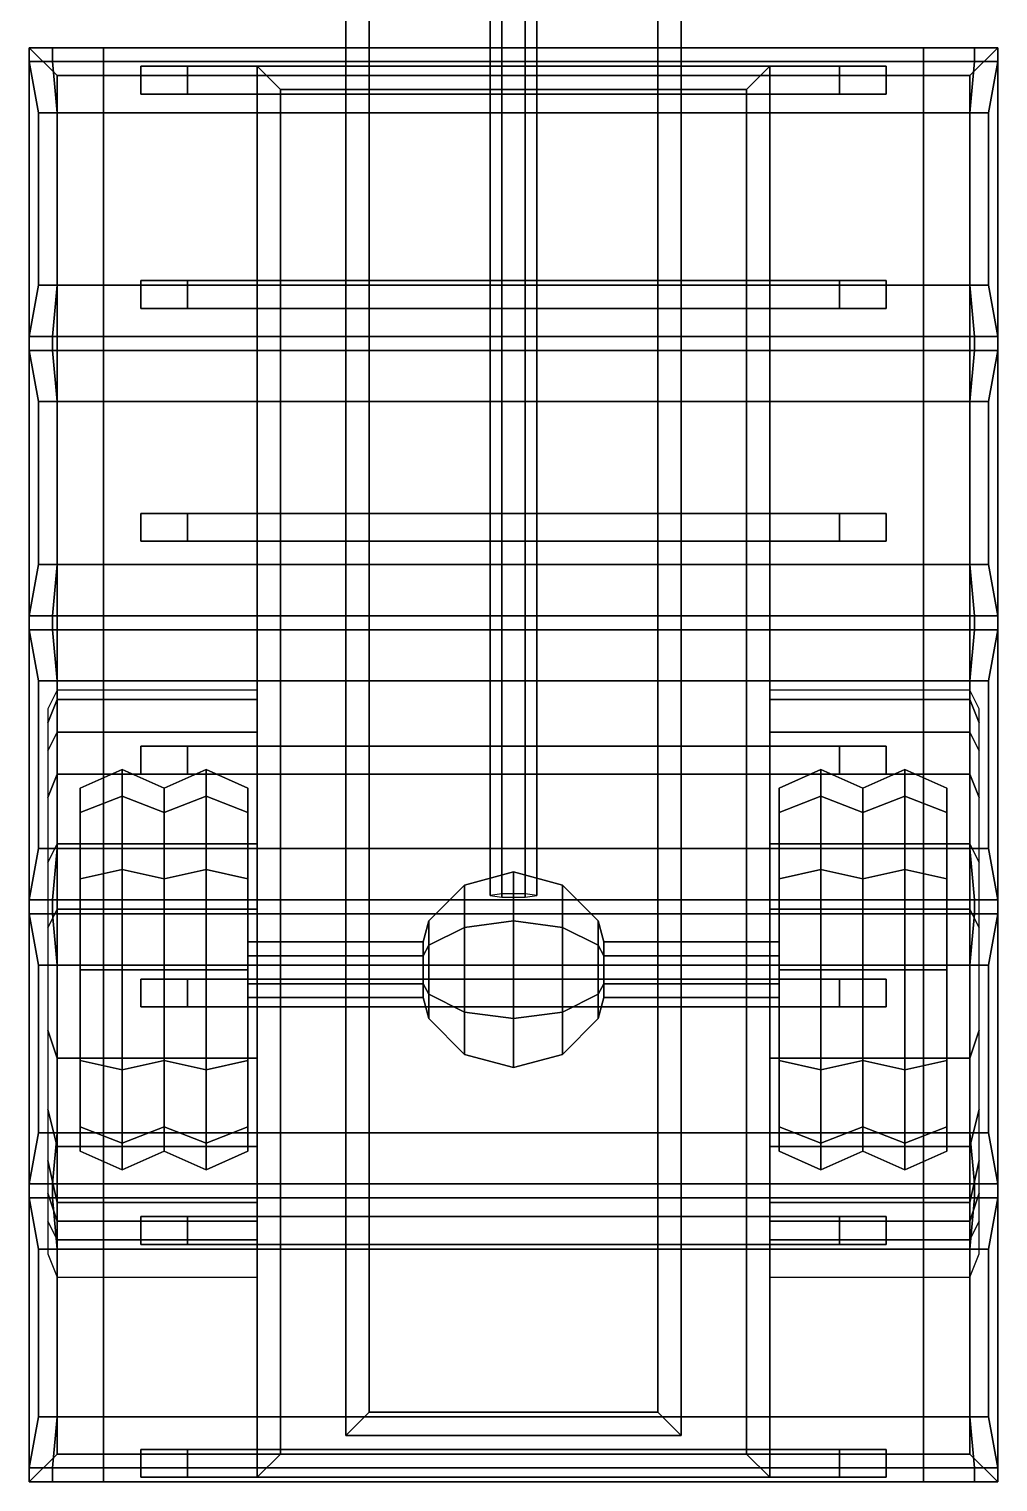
# Model space of a CAD drawing. Header units: millimetres. Extents: x -1.2 to 3, y -3.1 to 7.
# Drawn here: x -1.04 to 1.04, y -3.08 to 0.04 of the extents above; entities that cross this region are included whole.
import ezdxf

# ---------------------------------------------------------------- set-up
doc = ezdxf.new("R2010")
doc.units = ezdxf.units.MM
for name, color, linetype in [('mudguards', 6, 'Continuous'), ('tent', 3, 'Continuous'), ('wheels', 2, 'Continuous')]:
    doc.layers.add(name, color=color, linetype=linetype)

msp = doc.modelspace()

# ---------------------------------------------------------------- linework, layer by layer
for points in [[(-0.31, 2.44, 0.55), (-0.31, -2.93, 0.55), (-0.36, -2.98, 0.55), (-0.36, 2.44, 0.55)], [(-0.36, 2.44, 0.64), (-0.36, -2.98, 0.64), (-0.31, -2.93, 0.64), (-0.31, 2.44, 0.64)], [(-0.36, 2.44, 0.55), (-0.36, -2.98, 0.55), (-0.36, -2.98, 0.64), (-0.36, 2.44, 0.64)], [(-0.31, -2.93, 0.64), (-0.31, -2.93, 0.55), (-0.31, 2.44, 0.55), (-0.31, 2.44, 0.64)], [(0.31, 2.44, 0.55), (0.31, -2.93, 0.55), (0.31, -2.93, 0.64), (0.31, 2.44, 0.64)], [(0.36, 2.44, 0.55), (0.36, -2.98, 0.55), (0.31, -2.93, 0.55), (0.31, 2.44, 0.55)], [(0.31, 2.44, 0.64), (0.31, -2.93, 0.64), (0.36, -2.98, 0.64), (0.36, 2.44, 0.64)], [(0.36, -2.98, 0.64), (0.36, -2.98, 0.55), (0.36, 2.44, 0.55), (0.36, 2.44, 0.64)], [(-0.05, 0.3312, 0.5422), (-0.025, 0.3349, 0.4991), (-0.025, -1.8168, 0.3108), (-0.05, -1.8206, 0.3539)], [(-0.025, 0.3274, 0.5853), (-0.05, 0.3312, 0.5422), (-0.05, -1.8206, 0.3539), (-0.025, -1.8244, 0.3971)], [(-0.025, 0.3349, 0.4991), (0.025, 0.3349, 0.4991), (0.025, -1.8168, 0.3108), (-0.025, -1.8168, 0.3108)], [(0.025, 0.3274, 0.5853), (-0.025, 0.3274, 0.5853), (-0.025, -1.8244, 0.3971), (0.025, -1.8244, 0.3971)], [(0.025, 0.3349, 0.4991), (0.05, 0.3312, 0.5422), (0.05, -1.8206, 0.3539), (0.025, -1.8168, 0.3108)], [(0.05, 0.3312, 0.5422), (0.025, 0.3274, 0.5853), (0.025, -1.8244, 0.3971), (0.05, -1.8206, 0.3539)], [(1.04, 0, 1.39), (1.04, 0, 0.9), (-1.04, 0, 0.9), (-1.04, 0, 1.39)], [(1.04, 0, 0.9), (1.04, -3.08, 0.9), (-1.04, -3.08, 0.9), (-1.04, 0, 0.9)], [(-1.04, 0, 1.39), (-0.98, -0.06, 1.39), (0.98, -0.06, 1.39), (1.04, 0, 1.39)], [(-1.04, -3.08, 1.39), (-0.98, -3.02, 1.39), (-0.98, -0.06, 1.39), (-1.04, 0, 1.39)], [(-1.04, -3.08, 0.9), (-1.04, -3.08, 1.39), (-1.04, 0, 1.39), (-1.04, 0, 0.9)], [(0.98, -3.02, 1.39), (1.04, -3.08, 1.39), (1.04, 0, 1.39), (0.98, -0.06, 1.39)], [(1.04, 0, 0.9), (1.04, 0, 1.39), (1.04, -3.08, 1.39), (1.04, -3.08, 0.9)], [(-0.98, -0.06, 0.98), (-0.98, -3.02, 0.98), (0.98, -3.02, 0.98), (0.98, -0.06, 0.98)], [(0.98, -0.06, 0.98), (0.98, -0.06, 1.39), (-0.98, -0.06, 1.39), (-0.98, -0.06, 0.98)], [(-0.98, -0.06, 0.98), (-0.98, -0.06, 1.39), (-0.98, -3.02, 1.39), (-0.98, -3.02, 0.98)], [(-0.7, -0.04, 0.74), (-0.7, -0.1, 0.74), (-0.8, -0.1, 0.9), (-0.8, -0.04, 0.9)], [(0.8, -0.04, 0.9), (0.7, -0.04, 0.74), (-0.7, -0.04, 0.74), (-0.8, -0.04, 0.9)], [(-0.8, -0.04, 0.9), (-0.8, -0.1, 0.9), (0.8, -0.1, 0.9), (0.8, -0.04, 0.9)], [(0.7, -0.04, 0.74), (0.7, -0.1, 0.74), (-0.7, -0.1, 0.74), (-0.7, -0.04, 0.74)], [(-0.55, -0.04, 0.68), (-0.55, -3.07, 0.68), (-0.55, -3.07, 0.81), (-0.55, -0.04, 0.81)], [(-0.5, -0.09, 0.68), (-0.5, -3.02, 0.68), (-0.55, -3.07, 0.68), (-0.55, -0.04, 0.68)], [(-0.55, -0.04, 0.81), (-0.55, -3.07, 0.81), (-0.5, -3.02, 0.81), (-0.5, -0.09, 0.81)], [(-0.5, -0.09, 0.81), (0.5, -0.09, 0.81), (0.55, -0.04, 0.81), (-0.55, -0.04, 0.81)], [(-0.55, -0.04, 0.68), (0.55, -0.04, 0.68), (0.5, -0.09, 0.68), (-0.5, -0.09, 0.68)], [(0.55, -0.04, 0.81), (0.55, -0.04, 0.68), (-0.55, -0.04, 0.68), (-0.55, -0.04, 0.81)], [(0.5, -0.09, 0.81), (0.5, -3.02, 0.81), (0.55, -3.07, 0.81), (0.55, -0.04, 0.81)], [(0.55, -0.04, 0.68), (0.55, -3.07, 0.68), (0.5, -3.02, 0.68), (0.5, -0.09, 0.68)], [(0.55, -3.07, 0.81), (0.55, -3.07, 0.68), (0.55, -0.04, 0.68), (0.55, -0.04, 0.81)], [(0.8, -0.1, 0.9), (0.7, -0.1, 0.74), (0.7, -0.04, 0.74), (0.8, -0.04, 0.9)], [(0.98, -3.02, 0.98), (0.98, -3.02, 1.39), (0.98, -0.06, 1.39), (0.98, -0.06, 0.98)], [(-0.5, -3.02, 0.81), (-0.5, -3.02, 0.68), (-0.5, -0.09, 0.68), (-0.5, -0.09, 0.81)], [(-0.5, -0.09, 0.68), (0.5, -0.09, 0.68), (0.5, -0.09, 0.81), (-0.5, -0.09, 0.81)], [(0.5, -0.09, 0.68), (0.5, -3.02, 0.68), (0.5, -3.02, 0.81), (0.5, -0.09, 0.81)], [(-0.8, -0.1, 0.9), (-0.7, -0.1, 0.74), (0.7, -0.1, 0.74), (0.8, -0.1, 0.9)], [(0.8, -0.5, 0.9), (0.7, -0.5, 0.74), (-0.7, -0.5, 0.74), (-0.8, -0.5, 0.9)], [(-0.7, -0.5, 0.74), (-0.7, -0.56, 0.74), (-0.8, -0.56, 0.9), (-0.8, -0.5, 0.9)], [(-0.8, -0.5, 0.9), (-0.8, -0.56, 0.9), (0.8, -0.56, 0.9), (0.8, -0.5, 0.9)], [(0.7, -0.5, 0.74), (0.7, -0.56, 0.74), (-0.7, -0.56, 0.74), (-0.7, -0.5, 0.74)], [(0.8, -0.56, 0.9), (0.7, -0.56, 0.74), (0.7, -0.5, 0.74), (0.8, -0.5, 0.9)], [(-0.8, -0.56, 0.9), (-0.7, -0.56, 0.74), (0.7, -0.56, 0.74), (0.8, -0.56, 0.9)], [(-0.7, -1, 0.74), (-0.7, -1.06, 0.74), (-0.8, -1.06, 0.9), (-0.8, -1, 0.9)], [(0.8, -1, 0.9), (0.7, -1, 0.74), (-0.7, -1, 0.74), (-0.8, -1, 0.9)], [(-0.8, -1, 0.9), (-0.8, -1.06, 0.9), (0.8, -1.06, 0.9), (0.8, -1, 0.9)], [(0.7, -1, 0.74), (0.7, -1.06, 0.74), (-0.7, -1.06, 0.74), (-0.7, -1, 0.74)], [(0.8, -1.06, 0.9), (0.7, -1.06, 0.74), (0.7, -1, 0.74), (0.8, -1, 0.9)], [(-0.8, -1.06, 0.9), (-0.7, -1.06, 0.74), (0.7, -1.06, 0.74), (0.8, -1.06, 0.9)], [(0.8, -1.5, 0.9), (0.7, -1.5, 0.74), (-0.7, -1.5, 0.74), (-0.8, -1.5, 0.9)], [(-0.7, -1.5, 0.74), (-0.7, -1.56, 0.74), (-0.8, -1.56, 0.9), (-0.8, -1.5, 0.9)], [(-0.8, -1.5, 0.9), (-0.8, -1.56, 0.9), (0.8, -1.56, 0.9), (0.8, -1.5, 0.9)], [(0.7, -1.5, 0.74), (0.7, -1.56, 0.74), (-0.7, -1.56, 0.74), (-0.7, -1.5, 0.74)], [(0.8, -1.56, 0.9), (0.7, -1.56, 0.74), (0.7, -1.5, 0.74), (0.8, -1.5, 0.9)], [(-0.8, -1.56, 0.9), (-0.7, -1.56, 0.74), (0.7, -1.56, 0.74), (0.8, -1.56, 0.9)], [(-0.105, -1.7981, 0.34), (0, -1.77, 0.34), (0, -1.875, 0.1581), (-0.105, -1.8891, 0.1825)], [(-0.105, -1.8891, 0.4975), (0, -1.875, 0.5219), (0, -1.77, 0.34), (-0.105, -1.7981, 0.34)], [(0, -1.77, 0.34), (0.105, -1.7981, 0.34), (0.105, -1.8891, 0.1825), (0, -1.875, 0.1581)], [(0, -1.875, 0.5219), (0.105, -1.8891, 0.4975), (0.105, -1.7981, 0.34), (0, -1.77, 0.34)], [(-0.1819, -1.875, 0.34), (-0.105, -1.7981, 0.34), (-0.105, -1.8891, 0.1825), (-0.1819, -1.9275, 0.2491)], [(-0.1819, -1.9275, 0.4309), (-0.105, -1.8891, 0.4975), (-0.105, -1.7981, 0.34), (-0.1819, -1.875, 0.34)], [(0.105, -1.7981, 0.34), (0.1819, -1.875, 0.34), (0.1819, -1.9275, 0.2491), (0.105, -1.8891, 0.1825)], [(0.105, -1.8891, 0.4975), (0.1819, -1.9275, 0.4309), (0.1819, -1.875, 0.34), (0.105, -1.7981, 0.34)], [(-0.1939, -1.95, 0.392), (-0.1819, -1.9275, 0.4309), (-0.1819, -1.875, 0.34), (-0.1939, -1.92, 0.34)], [(-0.1939, -1.92, 0.34), (-0.1819, -1.875, 0.34), (-0.1819, -1.9275, 0.2491), (-0.1939, -1.95, 0.288)], [(-0.1819, -1.9275, 0.2491), (-0.105, -1.8891, 0.1825), (-0.105, -2.0709, 0.1825), (-0.1819, -2.0325, 0.2491)], [(-0.1819, -2.0325, 0.4309), (-0.105, -2.0709, 0.4975), (-0.105, -1.8891, 0.4975), (-0.1819, -1.9275, 0.4309)], [(-0.105, -1.8891, 0.1825), (0, -1.875, 0.1581), (0, -2.085, 0.1581), (-0.105, -2.0709, 0.1825)], [(-0.105, -2.0709, 0.4975), (0, -2.085, 0.5219), (0, -1.875, 0.5219), (-0.105, -1.8891, 0.4975)], [(0, -1.875, 0.1581), (0.105, -1.8891, 0.1825), (0.105, -2.0709, 0.1825), (0, -2.085, 0.1581)], [(0, -2.085, 0.5219), (0.105, -2.0709, 0.4975), (0.105, -1.8891, 0.4975), (0, -1.875, 0.5219)], [(0.105, -1.8891, 0.1825), (0.1819, -1.9275, 0.2491), (0.1819, -2.0325, 0.2491), (0.105, -2.0709, 0.1825)], [(0.105, -2.0709, 0.4975), (0.1819, -2.0325, 0.4309), (0.1819, -1.9275, 0.4309), (0.105, -1.8891, 0.4975)], [(0.1939, -1.92, 0.34), (0.1819, -1.875, 0.34), (0.1819, -1.9275, 0.4309), (0.1939, -1.95, 0.392)], [(0.1939, -1.95, 0.288), (0.1819, -1.9275, 0.2491), (0.1819, -1.875, 0.34), (0.1939, -1.92, 0.34)], [(-0.1939, -1.95, 0.392), (-0.1939, -1.92, 0.34), (-0.57, -1.92, 0.34), (-0.57, -1.95, 0.392)], [(-0.1939, -1.92, 0.34), (-0.1939, -1.95, 0.288), (-0.57, -1.95, 0.288), (-0.57, -1.92, 0.34)], [(-0.1939, -2.01, 0.392), (-0.1819, -2.0325, 0.4309), (-0.1819, -1.9275, 0.4309), (-0.1939, -1.95, 0.392)], [(-0.1939, -1.95, 0.288), (-0.1819, -1.9275, 0.2491), (-0.1819, -2.0325, 0.2491), (-0.1939, -2.01, 0.288)], [(0.1939, -1.95, 0.392), (0.1819, -1.9275, 0.4309), (0.1819, -2.0325, 0.4309), (0.1939, -2.01, 0.392)], [(0.1939, -2.01, 0.288), (0.1819, -2.0325, 0.2491), (0.1819, -1.9275, 0.2491), (0.1939, -1.95, 0.288)], [(0.1939, -1.92, 0.34), (0.1939, -1.95, 0.392), (0.57, -1.95, 0.392), (0.57, -1.92, 0.34)], [(0.1939, -1.95, 0.288), (0.1939, -1.92, 0.34), (0.57, -1.92, 0.34), (0.57, -1.95, 0.288)], [(-0.1939, -2.01, 0.392), (-0.1939, -1.95, 0.392), (-0.57, -1.95, 0.392), (-0.57, -2.01, 0.392)], [(-0.1939, -1.95, 0.288), (-0.1939, -2.01, 0.288), (-0.57, -2.01, 0.288), (-0.57, -1.95, 0.288)], [(0.1939, -1.95, 0.392), (0.1939, -2.01, 0.392), (0.57, -2.01, 0.392), (0.57, -1.95, 0.392)], [(0.1939, -2.01, 0.288), (0.1939, -1.95, 0.288), (0.57, -1.95, 0.288), (0.57, -2.01, 0.288)], [(-0.7, -2, 0.74), (-0.7, -2.06, 0.74), (-0.8, -2.06, 0.9), (-0.8, -2, 0.9)], [(0.8, -2, 0.9), (0.7, -2, 0.74), (-0.7, -2, 0.74), (-0.8, -2, 0.9)], [(-0.8, -2, 0.9), (-0.8, -2.06, 0.9), (0.8, -2.06, 0.9), (0.8, -2, 0.9)], [(0.7, -2, 0.74), (0.7, -2.06, 0.74), (-0.7, -2.06, 0.74), (-0.7, -2, 0.74)], [(-0.1939, -2.04, 0.34), (-0.1939, -2.01, 0.392), (-0.57, -2.01, 0.392), (-0.57, -2.04, 0.34)], [(-0.1939, -2.01, 0.288), (-0.1939, -2.04, 0.34), (-0.57, -2.04, 0.34), (-0.57, -2.01, 0.288)], [(-0.1939, -2.01, 0.288), (-0.1819, -2.0325, 0.2491), (-0.1819, -2.085, 0.34), (-0.1939, -2.04, 0.34)], [(-0.1939, -2.04, 0.34), (-0.1819, -2.085, 0.34), (-0.1819, -2.0325, 0.4309), (-0.1939, -2.01, 0.392)], [(0.1939, -2.04, 0.34), (0.1819, -2.085, 0.34), (0.1819, -2.0325, 0.2491), (0.1939, -2.01, 0.288)], [(0.1939, -2.01, 0.392), (0.1819, -2.0325, 0.4309), (0.1819, -2.085, 0.34), (0.1939, -2.04, 0.34)], [(0.1939, -2.01, 0.392), (0.1939, -2.04, 0.34), (0.57, -2.04, 0.34), (0.57, -2.01, 0.392)], [(0.1939, -2.04, 0.34), (0.1939, -2.01, 0.288), (0.57, -2.01, 0.288), (0.57, -2.04, 0.34)], [(0.8, -2.06, 0.9), (0.7, -2.06, 0.74), (0.7, -2, 0.74), (0.8, -2, 0.9)], [(-0.1819, -2.0325, 0.2491), (-0.105, -2.0709, 0.1825), (-0.105, -2.1619, 0.34), (-0.1819, -2.085, 0.34)], [(-0.1819, -2.085, 0.34), (-0.105, -2.1619, 0.34), (-0.105, -2.0709, 0.4975), (-0.1819, -2.0325, 0.4309)], [(0.105, -2.0709, 0.1825), (0.1819, -2.0325, 0.2491), (0.1819, -2.085, 0.34), (0.105, -2.1619, 0.34)], [(0.105, -2.1619, 0.34), (0.1819, -2.085, 0.34), (0.1819, -2.0325, 0.4309), (0.105, -2.0709, 0.4975)], [(-0.8, -2.06, 0.9), (-0.7, -2.06, 0.74), (0.7, -2.06, 0.74), (0.8, -2.06, 0.9)], [(-0.105, -2.0709, 0.1825), (0, -2.085, 0.1581), (0, -2.19, 0.34), (-0.105, -2.1619, 0.34)], [(-0.105, -2.1619, 0.34), (0, -2.19, 0.34), (0, -2.085, 0.5219), (-0.105, -2.0709, 0.4975)], [(0, -2.085, 0.1581), (0.105, -2.0709, 0.1825), (0.105, -2.1619, 0.34), (0, -2.19, 0.34)], [(0, -2.19, 0.34), (0.105, -2.1619, 0.34), (0.105, -2.0709, 0.4975), (0, -2.085, 0.5219)], [(-0.7, -2.51, 0.74), (-0.7, -2.57, 0.74), (-0.8, -2.57, 0.9), (-0.8, -2.51, 0.9)], [(0.8, -2.51, 0.9), (0.7, -2.51, 0.74), (-0.7, -2.51, 0.74), (-0.8, -2.51, 0.9)], [(-0.8, -2.51, 0.9), (-0.8, -2.57, 0.9), (0.8, -2.57, 0.9), (0.8, -2.51, 0.9)], [(0.7, -2.51, 0.74), (0.7, -2.57, 0.74), (-0.7, -2.57, 0.74), (-0.7, -2.51, 0.74)], [(0.8, -2.57, 0.9), (0.7, -2.57, 0.74), (0.7, -2.51, 0.74), (0.8, -2.51, 0.9)], [(-0.8, -2.57, 0.9), (-0.7, -2.57, 0.74), (0.7, -2.57, 0.74), (0.8, -2.57, 0.9)], [(-0.36, -2.98, 0.64), (0.36, -2.98, 0.64), (0.31, -2.93, 0.64), (-0.31, -2.93, 0.64)], [(-0.31, -2.93, 0.55), (0.31, -2.93, 0.55), (0.36, -2.98, 0.55), (-0.36, -2.98, 0.55)], [(0.31, -2.93, 0.64), (0.31, -2.93, 0.55), (-0.31, -2.93, 0.55), (-0.31, -2.93, 0.64)], [(-0.36, -2.98, 0.55), (0.36, -2.98, 0.55), (0.36, -2.98, 0.64), (-0.36, -2.98, 0.64)], [(-0.98, -3.02, 1.39), (-1.04, -3.08, 1.39), (1.04, -3.08, 1.39), (0.98, -3.02, 1.39)], [(-0.98, -3.02, 0.98), (-0.98, -3.02, 1.39), (0.98, -3.02, 1.39), (0.98, -3.02, 0.98)], [(-0.7, -3.01, 0.74), (-0.7, -3.07, 0.74), (-0.8, -3.07, 0.9), (-0.8, -3.01, 0.9)], [(0.8, -3.01, 0.9), (0.7, -3.01, 0.74), (-0.7, -3.01, 0.74), (-0.8, -3.01, 0.9)], [(-0.8, -3.01, 0.9), (-0.8, -3.07, 0.9), (0.8, -3.07, 0.9), (0.8, -3.01, 0.9)], [(0.7, -3.01, 0.74), (0.7, -3.07, 0.74), (-0.7, -3.07, 0.74), (-0.7, -3.01, 0.74)], [(-0.55, -3.07, 0.81), (0.55, -3.07, 0.81), (0.5, -3.02, 0.81), (-0.5, -3.02, 0.81)], [(-0.5, -3.02, 0.68), (0.5, -3.02, 0.68), (0.55, -3.07, 0.68), (-0.55, -3.07, 0.68)], [(0.5, -3.02, 0.81), (0.5, -3.02, 0.68), (-0.5, -3.02, 0.68), (-0.5, -3.02, 0.81)], [(0.8, -3.07, 0.9), (0.7, -3.07, 0.74), (0.7, -3.01, 0.74), (0.8, -3.01, 0.9)], [(-1.04, -3.08, 1.39), (-1.04, -3.08, 0.9), (1.04, -3.08, 0.9), (1.04, -3.08, 1.39)], [(-0.8, -3.07, 0.9), (-0.7, -3.07, 0.74), (0.7, -3.07, 0.74), (0.8, -3.07, 0.9)], [(-0.55, -3.07, 0.68), (0.55, -3.07, 0.68), (0.55, -3.07, 0.81), (-0.55, -3.07, 0.81)]]:
    msp.add_3dface(points)
at = {"layer": 'mudguards'}
for points in [[(-0.98, -1.4, 0.52), (-0.98, -1.38, 0.42), (-1, -1.42, 0.41), (-1, -1.45, 0.49)], [(-0.98, -1.47, 0.68), (-0.98, -1.4, 0.52), (-1, -1.45, 0.49), (-1, -1.51, 0.64)], [(-0.55, -1.4, 0.52), (-0.55, -1.38, 0.42), (-0.98, -1.38, 0.42), (-0.98, -1.4, 0.52)], [(-0.55, -1.47, 0.68), (-0.55, -1.4, 0.52), (-0.98, -1.4, 0.52), (-0.98, -1.47, 0.68)], [(0.98, -1.4, 0.52), (0.98, -1.38, 0.42), (0.55, -1.38, 0.42), (0.55, -1.4, 0.52)], [(0.98, -1.47, 0.68), (0.98, -1.4, 0.52), (0.55, -1.4, 0.52), (0.55, -1.47, 0.68)], [(1, -1.45, 0.49), (1, -1.42, 0.41), (0.98, -1.38, 0.42), (0.98, -1.4, 0.52)], [(1, -1.51, 0.64), (1, -1.45, 0.49), (0.98, -1.4, 0.52), (0.98, -1.47, 0.68)], [(-0.98, -1.56, 0.79), (-0.98, -1.47, 0.68), (-1, -1.51, 0.64), (-1, -1.61, 0.74)], [(-0.55, -1.56, 0.79), (-0.55, -1.47, 0.68), (-0.98, -1.47, 0.68), (-0.98, -1.56, 0.79)], [(0.98, -1.56, 0.79), (0.98, -1.47, 0.68), (0.55, -1.47, 0.68), (0.55, -1.56, 0.79)], [(1, -1.61, 0.74), (1, -1.51, 0.64), (0.98, -1.47, 0.68), (0.98, -1.56, 0.79)], [(-0.98, -1.71, 0.89), (-0.98, -1.56, 0.79), (-1, -1.61, 0.74), (-1, -1.75, 0.83)], [(-0.55, -1.71, 0.89), (-0.55, -1.56, 0.79), (-0.98, -1.56, 0.79), (-0.98, -1.71, 0.89)], [(0.98, -1.71, 0.89), (0.98, -1.56, 0.79), (0.55, -1.56, 0.79), (0.55, -1.71, 0.89)], [(1, -1.75, 0.83), (1, -1.61, 0.74), (0.98, -1.56, 0.79), (0.98, -1.71, 0.89)], [(-0.98, -1.85, 0.92), (-0.98, -1.71, 0.89), (-1, -1.75, 0.83), (-1, -1.89, 0.87)], [(-0.55, -1.85, 0.92), (-0.55, -1.71, 0.89), (-0.98, -1.71, 0.89), (-0.98, -1.85, 0.92)], [(0.98, -1.85, 0.92), (0.98, -1.71, 0.89), (0.55, -1.71, 0.89), (0.55, -1.85, 0.92)], [(1, -1.89, 0.87), (1, -1.75, 0.83), (0.98, -1.71, 0.89), (0.98, -1.85, 0.92)], [(-0.98, -2.17, 0.92), (-0.98, -1.85, 0.92), (-1, -1.89, 0.87), (-1, -2.11, 0.87)], [(-0.55, -2.17, 0.92), (-0.55, -1.85, 0.92), (-0.98, -1.85, 0.92), (-0.98, -2.17, 0.92)], [(0.98, -2.17, 0.92), (0.98, -1.85, 0.92), (0.55, -1.85, 0.92), (0.55, -2.17, 0.92)], [(1, -2.11, 0.87), (1, -1.89, 0.87), (0.98, -1.85, 0.92), (0.98, -2.17, 0.92)], [(-0.98, -2.36, 0.81), (-0.98, -2.17, 0.92), (-1, -2.11, 0.87), (-1, -2.28, 0.79)], [(1, -2.28, 0.79), (1, -2.11, 0.87), (0.98, -2.17, 0.92), (0.98, -2.36, 0.81)], [(-0.55, -2.36, 0.81), (-0.55, -2.17, 0.92), (-0.98, -2.17, 0.92), (-0.98, -2.36, 0.81)], [(0.98, -2.36, 0.81), (0.98, -2.17, 0.92), (0.55, -2.17, 0.92), (0.55, -2.36, 0.81)], [(-0.98, -2.48, 0.68), (-0.98, -2.36, 0.81), (-1, -2.28, 0.79), (-1, -2.39, 0.68)], [(1, -2.39, 0.68), (1, -2.28, 0.79), (0.98, -2.36, 0.81), (0.98, -2.48, 0.68)], [(-0.55, -2.48, 0.68), (-0.55, -2.36, 0.81), (-0.98, -2.36, 0.81), (-0.98, -2.48, 0.68)], [(0.98, -2.48, 0.68), (0.98, -2.36, 0.81), (0.55, -2.36, 0.81), (0.55, -2.48, 0.68)], [(-0.98, -2.52, 0.59), (-0.98, -2.48, 0.68), (-1, -2.39, 0.68), (-1, -2.46, 0.59)], [(1, -2.46, 0.59), (1, -2.39, 0.68), (0.98, -2.48, 0.68), (0.98, -2.52, 0.59)], [(-0.98, -2.56, 0.47), (-0.98, -2.52, 0.59), (-1, -2.46, 0.59), (-1, -2.52, 0.47)], [(1, -2.52, 0.47), (1, -2.46, 0.59), (0.98, -2.52, 0.59), (0.98, -2.56, 0.47)], [(-0.55, -2.52, 0.59), (-0.55, -2.48, 0.68), (-0.98, -2.48, 0.68), (-0.98, -2.52, 0.59)], [(0.98, -2.52, 0.59), (0.98, -2.48, 0.68), (0.55, -2.48, 0.68), (0.55, -2.52, 0.59)], [(-0.98, -2.64, 0.38), (-0.98, -2.56, 0.47), (-1, -2.52, 0.47), (-1, -2.59, 0.38)], [(-0.55, -2.56, 0.47), (-0.55, -2.52, 0.59), (-0.98, -2.52, 0.59), (-0.98, -2.56, 0.47)], [(0.98, -2.56, 0.47), (0.98, -2.52, 0.59), (0.55, -2.52, 0.59), (0.55, -2.56, 0.47)], [(1, -2.59, 0.38), (1, -2.52, 0.47), (0.98, -2.56, 0.47), (0.98, -2.64, 0.38)], [(-0.55, -2.64, 0.38), (-0.55, -2.56, 0.47), (-0.98, -2.56, 0.47), (-0.98, -2.64, 0.38)], [(0.98, -2.64, 0.38), (0.98, -2.56, 0.47), (0.55, -2.56, 0.47), (0.55, -2.64, 0.38)]]:
    msp.add_3dface(points, dxfattribs=at)
at = {"layer": 'tent'}
for points in [[(-1.04, 0, 1.39), (-1.04, -0.03, 1.39), (-1.04, -0.03, 2.29), (-1.04, 0, 2.29)], [(-0.99, -0.03, 2.4), (-0.99, 0, 2.4), (-1.04, 0, 2.29), (-1.04, -0.03, 2.29)], [(1.04, 0, 1.39), (-1.04, 0, 1.39), (-1.04, 0, 2.29), (1.04, 0, 2.29)], [(1.04, 0, 2.29), (-1.04, 0, 2.29), (-0.99, 0, 2.4), (0.99, 0, 2.4)], [(-0.88, -0.03, 2.46), (-0.88, 0, 2.46), (-0.99, 0, 2.4), (-0.99, -0.03, 2.4)], [(0.99, 0, 2.4), (-0.99, 0, 2.4), (-0.88, 0, 2.46), (0.88, 0, 2.46)], [(-0.88, 0, 2.46), (-0.88, -0.03, 2.46), (0.88, -0.03, 2.46), (0.88, 0, 2.46)], [(0.88, 0, 2.46), (0.88, -0.03, 2.46), (0.99, -0.03, 2.4), (0.99, 0, 2.4)], [(0.99, 0, 2.4), (0.99, -0.03, 2.4), (1.04, -0.03, 2.29), (1.04, 0, 2.29)], [(1.04, 0, 2.29), (1.04, -0.03, 2.29), (1.04, -0.03, 1.39), (1.04, 0, 1.39)], [(-0.98, -0.14, 2.39), (-0.99, -0.03, 2.4), (-1.04, -0.03, 2.29), (-1.02, -0.14, 2.29)], [(-1.04, -0.03, 1.39), (-1.02, -0.14, 1.39), (-1.02, -0.14, 2.29), (-1.04, -0.03, 2.29)], [(-0.88, -0.14, 2.44), (-0.88, -0.03, 2.46), (-0.99, -0.03, 2.4), (-0.98, -0.14, 2.39)], [(-0.88, -0.03, 2.46), (-0.88, -0.14, 2.44), (0.88, -0.14, 2.44), (0.88, -0.03, 2.46)], [(0.88, -0.03, 2.46), (0.88, -0.14, 2.44), (0.98, -0.14, 2.39), (0.99, -0.03, 2.4)], [(0.99, -0.03, 2.4), (0.98, -0.14, 2.39), (1.02, -0.14, 2.29), (1.04, -0.03, 2.29)], [(1.02, -0.14, 1.39), (1.04, -0.03, 1.39), (1.04, -0.03, 2.29), (1.02, -0.14, 2.29)], [(-1.02, -0.14, 1.39), (-1.02, -0.51, 1.39), (-1.02, -0.51, 2.29), (-1.02, -0.14, 2.29)], [(-1.02, -0.14, 2.29), (-1.02, -0.51, 2.29), (-0.98, -0.51, 2.39), (-0.98, -0.14, 2.39)], [(-0.98, -0.14, 2.39), (-0.98, -0.51, 2.39), (-0.88, -0.51, 2.44), (-0.88, -0.14, 2.44)], [(-0.88, -0.14, 2.44), (-0.88, -0.51, 2.44), (0.88, -0.51, 2.44), (0.88, -0.14, 2.44)], [(0.98, -0.51, 2.39), (0.98, -0.14, 2.39), (0.88, -0.14, 2.44), (0.88, -0.51, 2.44)], [(1.02, -0.51, 2.29), (1.02, -0.14, 2.29), (0.98, -0.14, 2.39), (0.98, -0.51, 2.39)], [(1.02, -0.51, 1.39), (1.02, -0.14, 1.39), (1.02, -0.14, 2.29), (1.02, -0.51, 2.29)], [(-1.02, -0.51, 1.39), (-1.04, -0.62, 1.39), (-1.04, -0.62, 2.29), (-1.02, -0.51, 2.29)], [(-0.99, -0.62, 2.4), (-0.98, -0.51, 2.39), (-1.02, -0.51, 2.29), (-1.04, -0.62, 2.29)], [(-0.88, -0.62, 2.46), (-0.88, -0.51, 2.44), (-0.98, -0.51, 2.39), (-0.99, -0.62, 2.4)], [(-0.88, -0.51, 2.44), (-0.88, -0.62, 2.46), (0.88, -0.62, 2.46), (0.88, -0.51, 2.44)], [(0.88, -0.51, 2.44), (0.88, -0.62, 2.46), (0.99, -0.62, 2.4), (0.98, -0.51, 2.39)], [(0.98, -0.51, 2.39), (0.99, -0.62, 2.4), (1.04, -0.62, 2.29), (1.02, -0.51, 2.29)], [(1.04, -0.62, 1.39), (1.02, -0.51, 1.39), (1.02, -0.51, 2.29), (1.04, -0.62, 2.29)], [(-0.99, -0.65, 2.4), (-0.99, -0.62, 2.4), (-1.04, -0.62, 2.29), (-1.04, -0.65, 2.29)], [(-1.04, -0.62, 1.39), (-1.04, -0.65, 1.39), (-1.04, -0.65, 2.29), (-1.04, -0.62, 2.29)], [(-0.88, -0.65, 2.46), (-0.88, -0.62, 2.46), (-0.99, -0.62, 2.4), (-0.99, -0.65, 2.4)], [(-0.88, -0.62, 2.46), (-0.88, -0.65, 2.46), (0.88, -0.65, 2.46), (0.88, -0.62, 2.46)], [(0.88, -0.62, 2.46), (0.88, -0.65, 2.46), (0.99, -0.65, 2.4), (0.99, -0.62, 2.4)], [(0.99, -0.62, 2.4), (0.99, -0.65, 2.4), (1.04, -0.65, 2.29), (1.04, -0.62, 2.29)], [(1.04, -0.62, 2.29), (1.04, -0.65, 2.29), (1.04, -0.65, 1.39), (1.04, -0.62, 1.39)], [(-0.98, -0.76, 2.39), (-0.99, -0.65, 2.4), (-1.04, -0.65, 2.29), (-1.02, -0.76, 2.29)], [(-1.04, -0.65, 1.39), (-1.02, -0.76, 1.39), (-1.02, -0.76, 2.29), (-1.04, -0.65, 2.29)], [(-0.88, -0.76, 2.44), (-0.88, -0.65, 2.46), (-0.99, -0.65, 2.4), (-0.98, -0.76, 2.39)], [(-0.88, -0.65, 2.46), (-0.88, -0.76, 2.44), (0.88, -0.76, 2.44), (0.88, -0.65, 2.46)], [(0.88, -0.65, 2.46), (0.88, -0.76, 2.44), (0.98, -0.76, 2.39), (0.99, -0.65, 2.4)], [(0.99, -0.65, 2.4), (0.98, -0.76, 2.39), (1.02, -0.76, 2.29), (1.04, -0.65, 2.29)], [(1.02, -0.76, 1.39), (1.04, -0.65, 1.39), (1.04, -0.65, 2.29), (1.02, -0.76, 2.29)], [(-1.02, -0.76, 2.29), (-1.02, -1.11, 2.29), (-0.98, -1.11, 2.39), (-0.98, -0.76, 2.39)], [(-1.02, -0.76, 1.39), (-1.02, -1.11, 1.39), (-1.02, -1.11, 2.29), (-1.02, -0.76, 2.29)], [(-0.98, -0.76, 2.39), (-0.98, -1.11, 2.39), (-0.88, -1.11, 2.44), (-0.88, -0.76, 2.44)], [(-0.88, -0.76, 2.44), (-0.88, -1.11, 2.44), (0.88, -1.11, 2.44), (0.88, -0.76, 2.44)], [(0.98, -1.11, 2.39), (0.98, -0.76, 2.39), (0.88, -0.76, 2.44), (0.88, -1.11, 2.44)], [(1.02, -1.11, 2.29), (1.02, -0.76, 2.29), (0.98, -0.76, 2.39), (0.98, -1.11, 2.39)], [(1.02, -1.11, 1.39), (1.02, -0.76, 1.39), (1.02, -0.76, 2.29), (1.02, -1.11, 2.29)], [(-0.99, -1.22, 2.4), (-0.98, -1.11, 2.39), (-1.02, -1.11, 2.29), (-1.04, -1.22, 2.29)], [(-1.02, -1.11, 1.39), (-1.04, -1.22, 1.39), (-1.04, -1.22, 2.29), (-1.02, -1.11, 2.29)], [(-0.88, -1.22, 2.46), (-0.88, -1.11, 2.44), (-0.98, -1.11, 2.39), (-0.99, -1.22, 2.4)], [(-0.88, -1.11, 2.44), (-0.88, -1.22, 2.46), (0.88, -1.22, 2.46), (0.88, -1.11, 2.44)], [(0.88, -1.11, 2.44), (0.88, -1.22, 2.46), (0.99, -1.22, 2.4), (0.98, -1.11, 2.39)], [(0.98, -1.11, 2.39), (0.99, -1.22, 2.4), (1.04, -1.22, 2.29), (1.02, -1.11, 2.29)], [(1.04, -1.22, 1.39), (1.02, -1.11, 1.39), (1.02, -1.11, 2.29), (1.04, -1.22, 2.29)], [(-0.99, -1.25, 2.4), (-0.99, -1.22, 2.4), (-1.04, -1.22, 2.29), (-1.04, -1.25, 2.29)], [(-1.04, -1.22, 1.39), (-1.04, -1.25, 1.39), (-1.04, -1.25, 2.29), (-1.04, -1.22, 2.29)], [(-0.88, -1.25, 2.46), (-0.88, -1.22, 2.46), (-0.99, -1.22, 2.4), (-0.99, -1.25, 2.4)], [(-0.88, -1.22, 2.46), (-0.88, -1.25, 2.46), (0.88, -1.25, 2.46), (0.88, -1.22, 2.46)], [(0.88, -1.22, 2.46), (0.88, -1.25, 2.46), (0.99, -1.25, 2.4), (0.99, -1.22, 2.4)], [(0.99, -1.22, 2.4), (0.99, -1.25, 2.4), (1.04, -1.25, 2.29), (1.04, -1.22, 2.29)], [(1.04, -1.22, 2.29), (1.04, -1.25, 2.29), (1.04, -1.25, 1.39), (1.04, -1.22, 1.39)], [(-0.98, -1.36, 2.39), (-0.99, -1.25, 2.4), (-1.04, -1.25, 2.29), (-1.02, -1.36, 2.29)], [(-1.04, -1.25, 1.39), (-1.02, -1.36, 1.39), (-1.02, -1.36, 2.29), (-1.04, -1.25, 2.29)], [(-0.88, -1.36, 2.44), (-0.88, -1.25, 2.46), (-0.99, -1.25, 2.4), (-0.98, -1.36, 2.39)], [(-0.88, -1.25, 2.46), (-0.88, -1.36, 2.44), (0.88, -1.36, 2.44), (0.88, -1.25, 2.46)], [(0.88, -1.25, 2.46), (0.88, -1.36, 2.44), (0.98, -1.36, 2.39), (0.99, -1.25, 2.4)], [(0.99, -1.25, 2.4), (0.98, -1.36, 2.39), (1.02, -1.36, 2.29), (1.04, -1.25, 2.29)], [(1.02, -1.36, 1.39), (1.04, -1.25, 1.39), (1.04, -1.25, 2.29), (1.02, -1.36, 2.29)], [(-1.02, -1.36, 2.29), (-1.02, -1.72, 2.29), (-0.98, -1.72, 2.39), (-0.98, -1.36, 2.39)], [(-1.02, -1.36, 1.39), (-1.02, -1.72, 1.39), (-1.02, -1.72, 2.29), (-1.02, -1.36, 2.29)], [(-0.98, -1.36, 2.39), (-0.98, -1.72, 2.39), (-0.88, -1.72, 2.44), (-0.88, -1.36, 2.44)], [(-0.88, -1.36, 2.44), (-0.88, -1.72, 2.44), (0.88, -1.72, 2.44), (0.88, -1.36, 2.44)], [(0.98, -1.72, 2.39), (0.98, -1.36, 2.39), (0.88, -1.36, 2.44), (0.88, -1.72, 2.44)], [(1.02, -1.72, 2.29), (1.02, -1.36, 2.29), (0.98, -1.36, 2.39), (0.98, -1.72, 2.39)], [(1.02, -1.72, 1.39), (1.02, -1.36, 1.39), (1.02, -1.36, 2.29), (1.02, -1.72, 2.29)], [(-0.99, -1.83, 2.4), (-0.98, -1.72, 2.39), (-1.02, -1.72, 2.29), (-1.04, -1.83, 2.29)], [(-1.02, -1.72, 1.39), (-1.04, -1.83, 1.39), (-1.04, -1.83, 2.29), (-1.02, -1.72, 2.29)], [(-0.88, -1.83, 2.46), (-0.88, -1.72, 2.44), (-0.98, -1.72, 2.39), (-0.99, -1.83, 2.4)], [(-0.88, -1.72, 2.44), (-0.88, -1.83, 2.46), (0.88, -1.83, 2.46), (0.88, -1.72, 2.44)], [(0.88, -1.72, 2.44), (0.88, -1.83, 2.46), (0.99, -1.83, 2.4), (0.98, -1.72, 2.39)], [(0.98, -1.72, 2.39), (0.99, -1.83, 2.4), (1.04, -1.83, 2.29), (1.02, -1.72, 2.29)], [(1.04, -1.83, 1.39), (1.02, -1.72, 1.39), (1.02, -1.72, 2.29), (1.04, -1.83, 2.29)], [(-0.99, -1.86, 2.4), (-0.99, -1.83, 2.4), (-1.04, -1.83, 2.29), (-1.04, -1.86, 2.29)], [(-1.04, -1.83, 1.39), (-1.04, -1.86, 1.39), (-1.04, -1.86, 2.29), (-1.04, -1.83, 2.29)], [(-0.88, -1.86, 2.46), (-0.88, -1.83, 2.46), (-0.99, -1.83, 2.4), (-0.99, -1.86, 2.4)], [(-0.88, -1.83, 2.46), (-0.88, -1.86, 2.46), (0.88, -1.86, 2.46), (0.88, -1.83, 2.46)], [(0.88, -1.83, 2.46), (0.88, -1.86, 2.46), (0.99, -1.86, 2.4), (0.99, -1.83, 2.4)], [(0.99, -1.83, 2.4), (0.99, -1.86, 2.4), (1.04, -1.86, 2.29), (1.04, -1.83, 2.29)], [(1.04, -1.83, 2.29), (1.04, -1.86, 2.29), (1.04, -1.86, 1.39), (1.04, -1.83, 1.39)], [(-0.98, -1.97, 2.39), (-0.99, -1.86, 2.4), (-1.04, -1.86, 2.29), (-1.02, -1.97, 2.29)], [(-1.04, -1.86, 1.39), (-1.02, -1.97, 1.39), (-1.02, -1.97, 2.29), (-1.04, -1.86, 2.29)], [(-0.88, -1.97, 2.44), (-0.88, -1.86, 2.46), (-0.99, -1.86, 2.4), (-0.98, -1.97, 2.39)], [(-0.88, -1.86, 2.46), (-0.88, -1.97, 2.44), (0.88, -1.97, 2.44), (0.88, -1.86, 2.46)], [(0.88, -1.86, 2.46), (0.88, -1.97, 2.44), (0.98, -1.97, 2.39), (0.99, -1.86, 2.4)], [(0.99, -1.86, 2.4), (0.98, -1.97, 2.39), (1.02, -1.97, 2.29), (1.04, -1.86, 2.29)], [(1.02, -1.97, 1.39), (1.04, -1.86, 1.39), (1.04, -1.86, 2.29), (1.02, -1.97, 2.29)], [(-1.02, -1.97, 2.29), (-1.02, -2.33, 2.29), (-0.98, -2.33, 2.39), (-0.98, -1.97, 2.39)], [(-1.02, -1.97, 1.39), (-1.02, -2.33, 1.39), (-1.02, -2.33, 2.29), (-1.02, -1.97, 2.29)], [(-0.98, -1.97, 2.39), (-0.98, -2.33, 2.39), (-0.88, -2.33, 2.44), (-0.88, -1.97, 2.44)], [(-0.88, -1.97, 2.44), (-0.88, -2.33, 2.44), (0.88, -2.33, 2.44), (0.88, -1.97, 2.44)], [(0.98, -2.33, 2.39), (0.98, -1.97, 2.39), (0.88, -1.97, 2.44), (0.88, -2.33, 2.44)], [(1.02, -2.33, 2.29), (1.02, -1.97, 2.29), (0.98, -1.97, 2.39), (0.98, -2.33, 2.39)], [(1.02, -2.33, 1.39), (1.02, -1.97, 1.39), (1.02, -1.97, 2.29), (1.02, -2.33, 2.29)], [(-0.99, -2.44, 2.4), (-0.98, -2.33, 2.39), (-1.02, -2.33, 2.29), (-1.04, -2.44, 2.29)], [(-1.02, -2.33, 1.39), (-1.04, -2.44, 1.39), (-1.04, -2.44, 2.29), (-1.02, -2.33, 2.29)], [(-0.88, -2.44, 2.46), (-0.88, -2.33, 2.44), (-0.98, -2.33, 2.39), (-0.99, -2.44, 2.4)], [(-0.88, -2.33, 2.44), (-0.88, -2.44, 2.46), (0.88, -2.44, 2.46), (0.88, -2.33, 2.44)], [(0.88, -2.33, 2.44), (0.88, -2.44, 2.46), (0.99, -2.44, 2.4), (0.98, -2.33, 2.39)], [(0.98, -2.33, 2.39), (0.99, -2.44, 2.4), (1.04, -2.44, 2.29), (1.02, -2.33, 2.29)], [(1.04, -2.44, 1.39), (1.02, -2.33, 1.39), (1.02, -2.33, 2.29), (1.04, -2.44, 2.29)], [(-0.99, -2.47, 2.4), (-0.99, -2.44, 2.4), (-1.04, -2.44, 2.29), (-1.04, -2.47, 2.29)], [(-1.04, -2.44, 1.39), (-1.04, -2.47, 1.39), (-1.04, -2.47, 2.29), (-1.04, -2.44, 2.29)], [(-0.88, -2.47, 2.46), (-0.88, -2.44, 2.46), (-0.99, -2.44, 2.4), (-0.99, -2.47, 2.4)], [(-0.88, -2.44, 2.46), (-0.88, -2.47, 2.46), (0.88, -2.47, 2.46), (0.88, -2.44, 2.46)], [(0.88, -2.44, 2.46), (0.88, -2.47, 2.46), (0.99, -2.47, 2.4), (0.99, -2.44, 2.4)], [(0.99, -2.44, 2.4), (0.99, -2.47, 2.4), (1.04, -2.47, 2.29), (1.04, -2.44, 2.29)], [(1.04, -2.44, 2.29), (1.04, -2.47, 2.29), (1.04, -2.47, 1.39), (1.04, -2.44, 1.39)], [(-0.98, -2.58, 2.39), (-0.99, -2.47, 2.4), (-1.04, -2.47, 2.29), (-1.02, -2.58, 2.29)], [(-1.04, -2.47, 1.39), (-1.02, -2.58, 1.39), (-1.02, -2.58, 2.29), (-1.04, -2.47, 2.29)], [(-0.88, -2.58, 2.44), (-0.88, -2.47, 2.46), (-0.99, -2.47, 2.4), (-0.98, -2.58, 2.39)], [(-0.88, -2.47, 2.46), (-0.88, -2.58, 2.44), (0.88, -2.58, 2.44), (0.88, -2.47, 2.46)], [(0.88, -2.47, 2.46), (0.88, -2.58, 2.44), (0.98, -2.58, 2.39), (0.99, -2.47, 2.4)], [(0.99, -2.47, 2.4), (0.98, -2.58, 2.39), (1.02, -2.58, 2.29), (1.04, -2.47, 2.29)], [(1.02, -2.58, 1.39), (1.04, -2.47, 1.39), (1.04, -2.47, 2.29), (1.02, -2.58, 2.29)], [(-1.02, -2.58, 2.29), (-1.02, -2.94, 2.29), (-0.98, -2.94, 2.39), (-0.98, -2.58, 2.39)], [(-1.02, -2.58, 1.39), (-1.02, -2.94, 1.39), (-1.02, -2.94, 2.29), (-1.02, -2.58, 2.29)], [(-0.98, -2.58, 2.39), (-0.98, -2.94, 2.39), (-0.88, -2.94, 2.44), (-0.88, -2.58, 2.44)], [(-0.88, -2.58, 2.44), (-0.88, -2.94, 2.44), (0.88, -2.94, 2.44), (0.88, -2.58, 2.44)], [(0.98, -2.94, 2.39), (0.98, -2.58, 2.39), (0.88, -2.58, 2.44), (0.88, -2.94, 2.44)], [(1.02, -2.94, 2.29), (1.02, -2.58, 2.29), (0.98, -2.58, 2.39), (0.98, -2.94, 2.39)], [(1.02, -2.94, 1.39), (1.02, -2.58, 1.39), (1.02, -2.58, 2.29), (1.02, -2.94, 2.29)], [(-0.99, -3.05, 2.4), (-0.98, -2.94, 2.39), (-1.02, -2.94, 2.29), (-1.04, -3.05, 2.29)], [(-1.02, -2.94, 1.39), (-1.04, -3.05, 1.39), (-1.04, -3.05, 2.29), (-1.02, -2.94, 2.29)], [(-0.88, -3.05, 2.46), (-0.88, -2.94, 2.44), (-0.98, -2.94, 2.39), (-0.99, -3.05, 2.4)], [(-0.88, -2.94, 2.44), (-0.88, -3.05, 2.46), (0.88, -3.05, 2.46), (0.88, -2.94, 2.44)], [(0.88, -2.94, 2.44), (0.88, -3.05, 2.46), (0.99, -3.05, 2.4), (0.98, -2.94, 2.39)], [(0.98, -2.94, 2.39), (0.99, -3.05, 2.4), (1.04, -3.05, 2.29), (1.02, -2.94, 2.29)], [(1.04, -3.05, 1.39), (1.02, -2.94, 1.39), (1.02, -2.94, 2.29), (1.04, -3.05, 2.29)], [(-0.99, -3.08, 2.4), (-0.99, -3.05, 2.4), (-1.04, -3.05, 2.29), (-1.04, -3.08, 2.29)], [(-1.04, -3.05, 1.39), (-1.04, -3.08, 1.39), (-1.04, -3.08, 2.29), (-1.04, -3.05, 2.29)], [(-0.88, -3.08, 2.46), (-0.88, -3.05, 2.46), (-0.99, -3.05, 2.4), (-0.99, -3.08, 2.4)], [(-0.88, -3.05, 2.46), (-0.88, -3.08, 2.46), (0.88, -3.08, 2.46), (0.88, -3.05, 2.46)], [(0.88, -3.05, 2.46), (0.88, -3.08, 2.46), (0.99, -3.08, 2.4), (0.99, -3.05, 2.4)], [(0.99, -3.05, 2.4), (0.99, -3.08, 2.4), (1.04, -3.08, 2.29), (1.04, -3.05, 2.29)], [(1.04, -3.05, 2.29), (1.04, -3.08, 2.29), (1.04, -3.08, 1.39), (1.04, -3.05, 1.39)], [(-1.04, -3.08, 2.29), (-1.04, -3.08, 1.39), (-0.88, -3.08, 2), (-0.88, -3.08, 2.46)], [(-0.99, -3.08, 2.4), (-1.04, -3.08, 2.29), (-0.88, -3.08, 2.46)], [(-0.88, -3.08, 2.46), (-0.88, -3.08, 2), (0.88, -3.08, 2), (0.88, -3.08, 2.46)], [(0.88, -3.08, 2.46), (0.88, -3.08, 2), (1.04, -3.08, 1.39), (1.04, -3.08, 2.29)], [(0.88, -3.08, 2.46), (0.88, -3.08, 2.46), (1.04, -3.08, 2.29), (0.99, -3.08, 2.4)]]:
    msp.add_3dface(points, dxfattribs=at)
at = {"layer": 'wheels'}
for points in [[(-0.84, -1.6076, 0.555), (-0.84, -1.55, 0.34), (-0.93, -1.59, 0.34), (-0.93, -1.6423, 0.535)], [(-0.84, -1.55, 0.34), (-0.84, -1.6076, 0.125), (-0.93, -1.6423, 0.145), (-0.93, -1.59, 0.34)], [(-0.84, -1.55, 0.34), (-0.84, -1.6076, 0.555), (-0.75, -1.6423, 0.535), (-0.75, -1.59, 0.34)], [(-0.84, -1.6076, 0.125), (-0.84, -1.55, 0.34), (-0.75, -1.59, 0.34), (-0.75, -1.6423, 0.145)], [(-0.66, -1.6076, 0.555), (-0.66, -1.55, 0.34), (-0.75, -1.59, 0.34), (-0.75, -1.6423, 0.535)], [(-0.66, -1.55, 0.34), (-0.66, -1.6076, 0.125), (-0.75, -1.6423, 0.145), (-0.75, -1.59, 0.34)], [(-0.66, -1.55, 0.34), (-0.66, -1.6076, 0.555), (-0.57, -1.6423, 0.535), (-0.57, -1.59, 0.34)], [(-0.66, -1.6076, 0.125), (-0.66, -1.55, 0.34), (-0.57, -1.59, 0.34), (-0.57, -1.6423, 0.145)], [(0.66, -1.6076, 0.555), (0.66, -1.55, 0.34), (0.57, -1.59, 0.34), (0.57, -1.6423, 0.535)], [(0.66, -1.55, 0.34), (0.66, -1.6076, 0.125), (0.57, -1.6423, 0.145), (0.57, -1.59, 0.34)], [(0.66, -1.55, 0.34), (0.66, -1.6076, 0.555), (0.75, -1.6423, 0.535), (0.75, -1.59, 0.34)], [(0.66, -1.6076, 0.125), (0.66, -1.55, 0.34), (0.75, -1.59, 0.34), (0.75, -1.6423, 0.145)], [(0.84, -1.6076, 0.555), (0.84, -1.55, 0.34), (0.75, -1.59, 0.34), (0.75, -1.6423, 0.535)], [(0.84, -1.55, 0.34), (0.84, -1.6076, 0.125), (0.75, -1.6423, 0.145), (0.75, -1.59, 0.34)], [(0.84, -1.55, 0.34), (0.84, -1.6076, 0.555), (0.93, -1.6423, 0.535), (0.93, -1.59, 0.34)], [(0.84, -1.6076, 0.125), (0.84, -1.55, 0.34), (0.93, -1.59, 0.34), (0.93, -1.6423, 0.145)], [(-0.93, -2.175, 0.6777), (-0.93, -1.6423, 0.535), (-0.93, -1.59, 0.34), (-0.93, -2.3177, 0.535)], [(-0.93, -2.3177, 0.535), (-0.93, -1.59, 0.34), (-0.93, -1.6423, 0.145), (-0.93, -2.37, 0.34)], [(-0.57, -1.6423, 0.535), (-0.57, -2.37, 0.34), (-0.57, -2.3177, 0.145), (-0.57, -1.59, 0.34)], [(-0.57, -1.59, 0.34), (-0.57, -2.3177, 0.145), (-0.57, -2.175, 0.0023), (-0.57, -1.6423, 0.145)], [(0.57, -2.175, 0.6777), (0.57, -1.6423, 0.535), (0.57, -1.59, 0.34), (0.57, -2.3177, 0.535)], [(0.57, -2.3177, 0.535), (0.57, -1.59, 0.34), (0.57, -1.6423, 0.145), (0.57, -2.37, 0.34)], [(0.93, -1.6423, 0.535), (0.93, -2.37, 0.34), (0.93, -2.3177, 0.145), (0.93, -1.59, 0.34)], [(0.93, -1.59, 0.34), (0.93, -2.3177, 0.145), (0.93, -2.175, 0.0023), (0.93, -1.6423, 0.145)], [(-0.84, -1.6076, 0.125), (-0.84, -1.765, -0.0324), (-0.93, -1.785, 0.0023), (-0.93, -1.6423, 0.145)], [(-0.84, -1.765, 0.7124), (-0.84, -1.6076, 0.555), (-0.93, -1.6423, 0.535), (-0.93, -1.785, 0.6777)], [(-0.84, -1.765, -0.0324), (-0.84, -1.6076, 0.125), (-0.75, -1.6423, 0.145), (-0.75, -1.785, 0.0023)], [(-0.84, -1.6076, 0.555), (-0.84, -1.765, 0.7124), (-0.75, -1.785, 0.6777), (-0.75, -1.6423, 0.535)], [(-0.66, -1.6076, 0.125), (-0.66, -1.765, -0.0324), (-0.75, -1.785, 0.0023), (-0.75, -1.6423, 0.145)], [(-0.66, -1.765, 0.7124), (-0.66, -1.6076, 0.555), (-0.75, -1.6423, 0.535), (-0.75, -1.785, 0.6777)], [(-0.66, -1.765, -0.0324), (-0.66, -1.6076, 0.125), (-0.57, -1.6423, 0.145), (-0.57, -1.785, 0.0023)], [(-0.66, -1.6076, 0.555), (-0.66, -1.765, 0.7124), (-0.57, -1.785, 0.6777), (-0.57, -1.6423, 0.535)], [(0.66, -1.6076, 0.125), (0.66, -1.765, -0.0324), (0.57, -1.785, 0.0023), (0.57, -1.6423, 0.145)], [(0.66, -1.765, 0.7124), (0.66, -1.6076, 0.555), (0.57, -1.6423, 0.535), (0.57, -1.785, 0.6777)], [(0.66, -1.765, -0.0324), (0.66, -1.6076, 0.125), (0.75, -1.6423, 0.145), (0.75, -1.785, 0.0023)], [(0.66, -1.6076, 0.555), (0.66, -1.765, 0.7124), (0.75, -1.785, 0.6777), (0.75, -1.6423, 0.535)], [(0.84, -1.6076, 0.125), (0.84, -1.765, -0.0324), (0.75, -1.785, 0.0023), (0.75, -1.6423, 0.145)], [(0.84, -1.765, 0.7124), (0.84, -1.6076, 0.555), (0.75, -1.6423, 0.535), (0.75, -1.785, 0.6777)], [(0.84, -1.765, -0.0324), (0.84, -1.6076, 0.125), (0.93, -1.6423, 0.145), (0.93, -1.785, 0.0023)], [(0.84, -1.6076, 0.555), (0.84, -1.765, 0.7124), (0.93, -1.785, 0.6777), (0.93, -1.6423, 0.535)], [(-0.93, -2.37, 0.34), (-0.93, -1.6423, 0.145), (-0.93, -1.785, 0.0023), (-0.93, -2.3177, 0.145)], [(-0.93, -1.98, 0.73), (-0.93, -1.785, 0.6777), (-0.93, -1.6423, 0.535), (-0.93, -2.175, 0.6777)], [(-0.57, -1.785, 0.6777), (-0.57, -2.3177, 0.535), (-0.57, -2.37, 0.34), (-0.57, -1.6423, 0.535)], [(-0.57, -1.6423, 0.145), (-0.57, -2.175, 0.0023), (-0.57, -1.98, -0.05), (-0.57, -1.785, 0.0023)], [(0.57, -2.37, 0.34), (0.57, -1.6423, 0.145), (0.57, -1.785, 0.0023), (0.57, -2.3177, 0.145)], [(0.57, -1.98, 0.73), (0.57, -1.785, 0.6777), (0.57, -1.6423, 0.535), (0.57, -2.175, 0.6777)], [(0.93, -1.785, 0.6777), (0.93, -2.3177, 0.535), (0.93, -2.37, 0.34), (0.93, -1.6423, 0.535)], [(0.93, -1.6423, 0.145), (0.93, -2.175, 0.0023), (0.93, -1.98, -0.05), (0.93, -1.785, 0.0023)], [(-0.84, -1.765, -0.0324), (-0.84, -1.98, -0.09), (-0.93, -1.98, -0.05), (-0.93, -1.785, 0.0023)], [(-0.84, -1.98, 0.77), (-0.84, -1.765, 0.7124), (-0.93, -1.785, 0.6777), (-0.93, -1.98, 0.73)], [(-0.84, -1.98, -0.09), (-0.84, -1.765, -0.0324), (-0.75, -1.785, 0.0023), (-0.75, -1.98, -0.05)], [(-0.84, -1.765, 0.7124), (-0.84, -1.98, 0.77), (-0.75, -1.98, 0.73), (-0.75, -1.785, 0.6777)], [(-0.66, -1.765, -0.0324), (-0.66, -1.98, -0.09), (-0.75, -1.98, -0.05), (-0.75, -1.785, 0.0023)], [(-0.66, -1.98, 0.77), (-0.66, -1.765, 0.7124), (-0.75, -1.785, 0.6777), (-0.75, -1.98, 0.73)], [(-0.66, -1.98, -0.09), (-0.66, -1.765, -0.0324), (-0.57, -1.785, 0.0023), (-0.57, -1.98, -0.05)], [(-0.66, -1.765, 0.7124), (-0.66, -1.98, 0.77), (-0.57, -1.98, 0.73), (-0.57, -1.785, 0.6777)], [(0.66, -1.765, -0.0324), (0.66, -1.98, -0.09), (0.57, -1.98, -0.05), (0.57, -1.785, 0.0023)], [(0.66, -1.98, 0.77), (0.66, -1.765, 0.7124), (0.57, -1.785, 0.6777), (0.57, -1.98, 0.73)], [(0.66, -1.98, -0.09), (0.66, -1.765, -0.0324), (0.75, -1.785, 0.0023), (0.75, -1.98, -0.05)], [(0.66, -1.765, 0.7124), (0.66, -1.98, 0.77), (0.75, -1.98, 0.73), (0.75, -1.785, 0.6777)], [(0.84, -1.765, -0.0324), (0.84, -1.98, -0.09), (0.75, -1.98, -0.05), (0.75, -1.785, 0.0023)], [(0.84, -1.98, 0.77), (0.84, -1.765, 0.7124), (0.75, -1.785, 0.6777), (0.75, -1.98, 0.73)], [(0.84, -1.98, -0.09), (0.84, -1.765, -0.0324), (0.93, -1.785, 0.0023), (0.93, -1.98, -0.05)], [(0.84, -1.765, 0.7124), (0.84, -1.98, 0.77), (0.93, -1.98, 0.73), (0.93, -1.785, 0.6777)], [(-0.93, -2.3177, 0.145), (-0.93, -1.785, 0.0023), (-0.93, -1.98, -0.05), (-0.93, -2.175, 0.0023)], [(-0.57, -1.98, 0.73), (-0.57, -2.175, 0.6777), (-0.57, -2.3177, 0.535), (-0.57, -1.785, 0.6777)], [(0.57, -2.3177, 0.145), (0.57, -1.785, 0.0023), (0.57, -1.98, -0.05), (0.57, -2.175, 0.0023)], [(0.93, -1.98, 0.73), (0.93, -2.175, 0.6777), (0.93, -2.3177, 0.535), (0.93, -1.785, 0.6777)], [(-0.84, -1.98, -0.09), (-0.84, -2.195, -0.0324), (-0.93, -2.175, 0.0023), (-0.93, -1.98, -0.05)], [(-0.84, -2.195, 0.7124), (-0.84, -1.98, 0.77), (-0.93, -1.98, 0.73), (-0.93, -2.175, 0.6777)], [(-0.84, -2.195, -0.0324), (-0.84, -1.98, -0.09), (-0.75, -1.98, -0.05), (-0.75, -2.175, 0.0023)], [(-0.84, -1.98, 0.77), (-0.84, -2.195, 0.7124), (-0.75, -2.175, 0.6777), (-0.75, -1.98, 0.73)], [(-0.66, -1.98, -0.09), (-0.66, -2.195, -0.0324), (-0.75, -2.175, 0.0023), (-0.75, -1.98, -0.05)], [(-0.66, -2.195, 0.7124), (-0.66, -1.98, 0.77), (-0.75, -1.98, 0.73), (-0.75, -2.175, 0.6777)], [(-0.66, -2.195, -0.0324), (-0.66, -1.98, -0.09), (-0.57, -1.98, -0.05), (-0.57, -2.175, 0.0023)], [(-0.66, -1.98, 0.77), (-0.66, -2.195, 0.7124), (-0.57, -2.175, 0.6777), (-0.57, -1.98, 0.73)], [(0.66, -1.98, -0.09), (0.66, -2.195, -0.0324), (0.57, -2.175, 0.0023), (0.57, -1.98, -0.05)], [(0.66, -2.195, 0.7124), (0.66, -1.98, 0.77), (0.57, -1.98, 0.73), (0.57, -2.175, 0.6777)], [(0.66, -2.195, -0.0324), (0.66, -1.98, -0.09), (0.75, -1.98, -0.05), (0.75, -2.175, 0.0023)], [(0.66, -1.98, 0.77), (0.66, -2.195, 0.7124), (0.75, -2.175, 0.6777), (0.75, -1.98, 0.73)], [(0.84, -1.98, -0.09), (0.84, -2.195, -0.0324), (0.75, -2.175, 0.0023), (0.75, -1.98, -0.05)], [(0.84, -2.195, 0.7124), (0.84, -1.98, 0.77), (0.75, -1.98, 0.73), (0.75, -2.175, 0.6777)], [(0.84, -2.195, -0.0324), (0.84, -1.98, -0.09), (0.93, -1.98, -0.05), (0.93, -2.175, 0.0023)], [(0.84, -1.98, 0.77), (0.84, -2.195, 0.7124), (0.93, -2.175, 0.6777), (0.93, -1.98, 0.73)], [(-0.84, -2.195, -0.0324), (-0.84, -2.3524, 0.125), (-0.93, -2.3177, 0.145), (-0.93, -2.175, 0.0023)], [(-0.84, -2.3524, 0.555), (-0.84, -2.195, 0.7124), (-0.93, -2.175, 0.6777), (-0.93, -2.3177, 0.535)], [(-0.84, -2.3524, 0.125), (-0.84, -2.195, -0.0324), (-0.75, -2.175, 0.0023), (-0.75, -2.3177, 0.145)], [(-0.84, -2.195, 0.7124), (-0.84, -2.3524, 0.555), (-0.75, -2.3177, 0.535), (-0.75, -2.175, 0.6777)], [(-0.66, -2.195, -0.0324), (-0.66, -2.3524, 0.125), (-0.75, -2.3177, 0.145), (-0.75, -2.175, 0.0023)], [(-0.66, -2.3524, 0.555), (-0.66, -2.195, 0.7124), (-0.75, -2.175, 0.6777), (-0.75, -2.3177, 0.535)], [(-0.66, -2.3524, 0.125), (-0.66, -2.195, -0.0324), (-0.57, -2.175, 0.0023), (-0.57, -2.3177, 0.145)], [(-0.66, -2.195, 0.7124), (-0.66, -2.3524, 0.555), (-0.57, -2.3177, 0.535), (-0.57, -2.175, 0.6777)], [(0.66, -2.195, -0.0324), (0.66, -2.3524, 0.125), (0.57, -2.3177, 0.145), (0.57, -2.175, 0.0023)], [(0.66, -2.3524, 0.555), (0.66, -2.195, 0.7124), (0.57, -2.175, 0.6777), (0.57, -2.3177, 0.535)], [(0.66, -2.3524, 0.125), (0.66, -2.195, -0.0324), (0.75, -2.175, 0.0023), (0.75, -2.3177, 0.145)], [(0.66, -2.195, 0.7124), (0.66, -2.3524, 0.555), (0.75, -2.3177, 0.535), (0.75, -2.175, 0.6777)], [(0.84, -2.195, -0.0324), (0.84, -2.3524, 0.125), (0.75, -2.3177, 0.145), (0.75, -2.175, 0.0023)], [(0.84, -2.3524, 0.555), (0.84, -2.195, 0.7124), (0.75, -2.175, 0.6777), (0.75, -2.3177, 0.535)], [(0.84, -2.3524, 0.125), (0.84, -2.195, -0.0324), (0.93, -2.175, 0.0023), (0.93, -2.3177, 0.145)], [(0.84, -2.195, 0.7124), (0.84, -2.3524, 0.555), (0.93, -2.3177, 0.535), (0.93, -2.175, 0.6777)], [(-0.84, -2.41, 0.34), (-0.84, -2.3524, 0.555), (-0.93, -2.3177, 0.535), (-0.93, -2.37, 0.34)], [(-0.84, -2.3524, 0.125), (-0.84, -2.41, 0.34), (-0.93, -2.37, 0.34), (-0.93, -2.3177, 0.145)], [(-0.84, -2.3524, 0.555), (-0.84, -2.41, 0.34), (-0.75, -2.37, 0.34), (-0.75, -2.3177, 0.535)], [(-0.84, -2.41, 0.34), (-0.84, -2.3524, 0.125), (-0.75, -2.3177, 0.145), (-0.75, -2.37, 0.34)], [(-0.66, -2.41, 0.34), (-0.66, -2.3524, 0.555), (-0.75, -2.3177, 0.535), (-0.75, -2.37, 0.34)], [(-0.66, -2.3524, 0.125), (-0.66, -2.41, 0.34), (-0.75, -2.37, 0.34), (-0.75, -2.3177, 0.145)], [(-0.66, -2.3524, 0.555), (-0.66, -2.41, 0.34), (-0.57, -2.37, 0.34), (-0.57, -2.3177, 0.535)], [(-0.66, -2.41, 0.34), (-0.66, -2.3524, 0.125), (-0.57, -2.3177, 0.145), (-0.57, -2.37, 0.34)], [(0.66, -2.41, 0.34), (0.66, -2.3524, 0.555), (0.57, -2.3177, 0.535), (0.57, -2.37, 0.34)], [(0.66, -2.3524, 0.125), (0.66, -2.41, 0.34), (0.57, -2.37, 0.34), (0.57, -2.3177, 0.145)], [(0.66, -2.3524, 0.555), (0.66, -2.41, 0.34), (0.75, -2.37, 0.34), (0.75, -2.3177, 0.535)], [(0.66, -2.41, 0.34), (0.66, -2.3524, 0.125), (0.75, -2.3177, 0.145), (0.75, -2.37, 0.34)], [(0.84, -2.41, 0.34), (0.84, -2.3524, 0.555), (0.75, -2.3177, 0.535), (0.75, -2.37, 0.34)], [(0.84, -2.3524, 0.125), (0.84, -2.41, 0.34), (0.75, -2.37, 0.34), (0.75, -2.3177, 0.145)], [(0.84, -2.3524, 0.555), (0.84, -2.41, 0.34), (0.93, -2.37, 0.34), (0.93, -2.3177, 0.535)], [(0.84, -2.41, 0.34), (0.84, -2.3524, 0.125), (0.93, -2.3177, 0.145), (0.93, -2.37, 0.34)]]:
    msp.add_3dface(points, dxfattribs=at)

doc.saveas('drawing.dxf')
